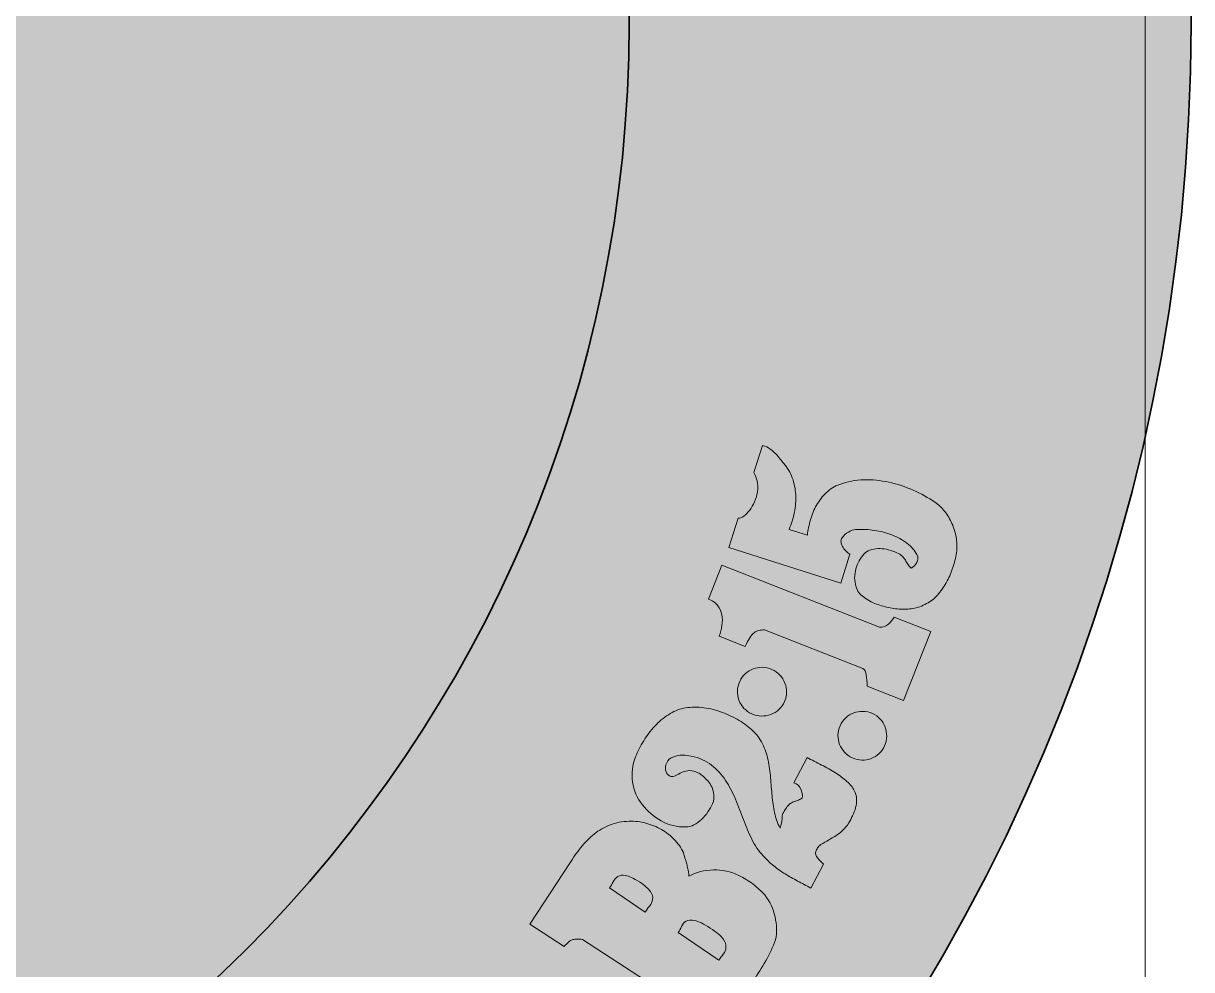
# Model space of a CAD drawing. Header units: millimetres. Extents: x 74.9 to 135, y -178.4 to -118.3.
# Drawn here: x 116.25 to 134.96, y -163.5 to -148.34 of the extents above; entities that cross this region are included whole.
import ezdxf

# ---------------------------------------------------------------- set-up
doc = ezdxf.new("R2010")
doc.units = ezdxf.units.MM
doc.header["$MEASUREMENT"] = 0
doc.layers.add('Layer 1', color=7, linetype='Continuous', lineweight=0)
picture_1 = doc.add_image_def('image1.png', size_in_pixel=(2001, 1330))

# ---------------------------------------------------------------- blocks, each defined once
blk = doc.blocks.new('Block_2')
at = {"layer": 'Layer 1'}
h = blk.add_hatch(color=250, dxfattribs=at)
h.dxf.hatch_style = 2
edge = h.paths.add_edge_path()
edge.add_spline(control_points=[(127.698, -156.268), (127.725, -156.271), (127.755, -156.26), (127.788, -156.236), (127.822, -156.211), (127.853, -156.179), (127.882, -156.14), (127.911, -156.1), (127.937, -156.054), (127.96, -156.003), (127.983, -155.952), (127.998, -155.901), (128.007, -155.849), (128.016, -155.776), (128.015, -155.717), (128.002, -155.671), (127.99, -155.625), (127.971, -155.58), (127.947, -155.537), (127.947, -155.537), (128.086, -155.101), (128.086, -155.101), (128.135, -155.116), (128.177, -155.136), (128.211, -155.161), (128.245, -155.185), (128.276, -155.211), (128.302, -155.239), (128.329, -155.266), (128.352, -155.293), (128.372, -155.32), (128.392, -155.347), (128.411, -155.371), (128.428, -155.393), (128.488, -155.461), (128.534, -155.538), (128.565, -155.623), (128.596, -155.709), (128.614, -155.798), (128.619, -155.891), (128.623, -155.983), (128.616, -156.077), (128.598, -156.173), (128.58, -156.269), (128.552, -156.36), (128.513, -156.446), (128.513, -156.446), (128.806, -156.538), (128.806, -156.538), (128.815, -156.458), (128.832, -156.375), (128.856, -156.292), (128.879, -156.208), (128.912, -156.13), (128.954, -156.057), (128.997, -155.983), (129.048, -155.917), (129.109, -155.859), (129.169, -155.801), (129.241, -155.757), (129.324, -155.726), (129.447, -155.681), (129.576, -155.657), (129.71, -155.653), (129.844, -155.649), (129.978, -155.662), (130.111, -155.691), (130.244, -155.72), (130.374, -155.762), (130.5, -155.818), (130.626, -155.875), (130.743, -155.939), (130.85, -156.011), (130.908, -156.051), (130.96, -156.101), (131.006, -156.16), (131.052, -156.219), (131.091, -156.284), (131.122, -156.353), (131.153, -156.423), (131.175, -156.495), (131.188, -156.57), (131.201, -156.645), (131.204, -156.718), (131.198, -156.789), (131.187, -156.872), (131.169, -156.956), (131.142, -157.04), (131.117, -157.121), (131.084, -157.199), (131.044, -157.273), (131.004, -157.348), (130.959, -157.415), (130.908, -157.477), (130.858, -157.538), (130.802, -157.586), (130.742, -157.621), (130.669, -157.663), (130.596, -157.692), (130.523, -157.707), (130.451, -157.722), (130.377, -157.727), (130.302, -157.724), (130.227, -157.72), (130.153, -157.71), (130.078, -157.692), (130.004, -157.673), (129.931, -157.65), (129.858, -157.622), (129.778, -157.583), (129.714, -157.541), (129.664, -157.495), (129.615, -157.45), (129.583, -157.381), (129.569, -157.29), (129.561, -157.244), (129.561, -157.197), (129.569, -157.149), (129.576, -157.101), (129.588, -157.056), (129.606, -157.013), (129.624, -156.969), (129.646, -156.93), (129.672, -156.893), (129.699, -156.856), (129.726, -156.828), (129.754, -156.807), (129.788, -156.785), (129.827, -156.771), (129.87, -156.762), (129.914, -156.754), (129.958, -156.752), (130.003, -156.756), (130.048, -156.759), (130.094, -156.768), (130.141, -156.783), (130.185, -156.797), (130.227, -156.815), (130.267, -156.835), (130.292, -156.849), (130.314, -156.864), (130.331, -156.882), (130.349, -156.9), (130.363, -156.92), (130.376, -156.941), (130.388, -156.963), (130.401, -156.984), (130.414, -157.006), (130.428, -157.028), (130.445, -157.048), (130.466, -157.066), (130.482, -157.06), (130.498, -157.049), (130.515, -157.034), (130.532, -157.019), (130.546, -157.001), (130.557, -156.978), (130.568, -156.956), (130.574, -156.932), (130.574, -156.906), (130.574, -156.881), (130.566, -156.856), (130.549, -156.831), (130.506, -156.761), (130.448, -156.699), (130.373, -156.647), (130.299, -156.595), (130.216, -156.553), (130.126, -156.522), (130.036, -156.491), (129.942, -156.469), (129.845, -156.457), (129.749, -156.445), (129.66, -156.443), (129.579, -156.45), (129.54, -156.451), (129.502, -156.464), (129.463, -156.489), (129.424, -156.513), (129.39, -156.544), (129.362, -156.581), (129.348, -156.601), (129.342, -156.623), (129.345, -156.647), (129.349, -156.671), (129.356, -156.695), (129.369, -156.719), (129.382, -156.744), (129.399, -156.768), (129.42, -156.79), (129.441, -156.813), (129.463, -156.831), (129.486, -156.844), (129.486, -156.844), (129.34, -157.306), (129.34, -157.306), (129.34, -157.306), (127.55, -156.738), (127.55, -156.738), (127.55, -156.738), (127.698, -156.268), (127.698, -156.268)], knot_values=[0, 0, 0, 0, 1, 1, 1, 2, 2, 2, 3, 3, 3, 4, 4, 4, 5, 5, 5, 6, 6, 6, 7, 7, 7, 8, 8, 8, 9, 9, 9, 10, 10, 10, 11, 11, 11, 12, 12, 12, 13, 13, 13, 14, 14, 14, 15, 15, 15, 16, 16, 16, 17, 17, 17, 18, 18, 18, 19, 19, 19, 20, 20, 20, 21, 21, 21, 22, 22, 22, 23, 23, 23, 24, 24, 24, 25, 25, 25, 26, 26, 26, 27, 27, 27, 28, 28, 28, 29, 29, 29, 30, 30, 30, 31, 31, 31, 32, 32, 32, 33, 33, 33, 34, 34, 34, 35, 35, 35, 36, 36, 36, 37, 37, 37, 38, 38, 38, 39, 39, 39, 40, 40, 40, 41, 41, 41, 42, 42, 42, 43, 43, 43, 44, 44, 44, 45, 45, 45, 46, 46, 46, 47, 47, 47, 48, 48, 48, 49, 49, 49, 50, 50, 50, 51, 51, 51, 52, 52, 52, 53, 53, 53, 54, 54, 54, 55, 55, 55, 56, 56, 56, 57, 57, 57, 58, 58, 58, 59, 59, 59, 60, 60, 60, 61, 61, 61, 62, 62, 62, 63, 63, 63, 64, 64, 64, 65, 65, 65, 66, 66, 66, 67, 67, 67, 67], degree=3, periodic=0)
h = blk.add_hatch(color=250, dxfattribs=at)
h.dxf.hatch_style = 2
edge = h.paths.add_edge_path()
edge.add_spline(control_points=[(127.438, -157.02), (127.438, -157.02), (129.961, -158.015), (129.961, -158.015), (130.018, -158.013), (130.065, -157.995), (130.103, -157.963), (130.141, -157.93), (130.172, -157.894), (130.196, -157.853), (130.196, -157.853), (130.781, -158.084), (130.781, -158.084), (130.781, -158.084), (130.347, -159.185), (130.347, -159.185), (130.347, -159.185), (129.762, -158.955), (129.762, -158.955), (129.762, -158.891), (129.758, -158.832), (129.75, -158.779), (129.742, -158.725), (129.723, -158.69), (129.693, -158.673), (129.693, -158.673), (128.119, -158.053), (128.119, -158.053), (128.085, -158.055), (128.054, -158.06), (128.027, -158.066), (127.999, -158.072), (127.974, -158.084), (127.952, -158.101), (127.93, -158.119), (127.907, -158.146), (127.885, -158.181), (127.863, -158.217), (127.837, -158.264), (127.809, -158.322), (127.809, -158.322), (127.393, -158.158), (127.393, -158.158), (127.414, -158.1), (127.429, -158.041), (127.438, -157.982), (127.448, -157.923), (127.447, -157.867), (127.437, -157.815), (127.428, -157.762), (127.406, -157.714), (127.373, -157.671), (127.34, -157.627), (127.291, -157.591), (127.224, -157.562), (127.224, -157.562), (127.438, -157.02), (127.438, -157.02)], knot_values=[0, 0, 0, 0, 1, 1, 1, 2, 2, 2, 3, 3, 3, 4, 4, 4, 5, 5, 5, 6, 6, 6, 7, 7, 7, 8, 8, 8, 9, 9, 9, 10, 10, 10, 11, 11, 11, 12, 12, 12, 13, 13, 13, 14, 14, 14, 15, 15, 15, 16, 16, 16, 17, 17, 17, 18, 18, 18, 19, 19, 19, 19], degree=3, periodic=0)
h = blk.add_hatch(color=250, dxfattribs=at)
h.dxf.hatch_style = 2
edge = h.paths.add_edge_path()
edge.add_spline(control_points=[(129.33, -159.592), (129.352, -159.543), (129.383, -159.501), (129.421, -159.465), (129.459, -159.43), (129.502, -159.403), (129.548, -159.386), (129.594, -159.368), (129.643, -159.36), (129.695, -159.361), (129.747, -159.361), (129.798, -159.373), (129.848, -159.395), (129.897, -159.417), (129.939, -159.448), (129.973, -159.485), (130.007, -159.523), (130.033, -159.565), (130.051, -159.612), (130.068, -159.658), (130.077, -159.707), (130.076, -159.759), (130.075, -159.811), (130.064, -159.862), (130.042, -159.912), (129.997, -160.011), (129.925, -160.079), (129.826, -160.117), (129.727, -160.155), (129.628, -160.151), (129.529, -160.107), (129.479, -160.085), (129.437, -160.054), (129.402, -160.016), (129.366, -159.977), (129.34, -159.935), (129.322, -159.889), (129.305, -159.843), (129.296, -159.794), (129.296, -159.743), (129.297, -159.692), (129.308, -159.642), (129.33, -159.592)], knot_values=[0, 0, 0, 0, 1, 1, 1, 2, 2, 2, 3, 3, 3, 4, 4, 4, 5, 5, 5, 6, 6, 6, 7, 7, 7, 8, 8, 8, 9, 9, 9, 10, 10, 10, 11, 11, 11, 12, 12, 12, 13, 13, 13, 14, 14, 14, 14], degree=3, periodic=0)
edge = h.paths.add_edge_path()
edge.add_spline(control_points=[(127.723, -158.88), (127.744, -158.833), (127.773, -158.792), (127.811, -158.758), (127.849, -158.724), (127.891, -158.699), (127.937, -158.681), (127.984, -158.663), (128.033, -158.655), (128.085, -158.655), (128.137, -158.656), (128.188, -158.668), (128.238, -158.69), (128.287, -158.712), (128.329, -158.743), (128.365, -158.781), (128.4, -158.819), (128.427, -158.862), (128.446, -158.909), (128.465, -158.956), (128.474, -159.004), (128.473, -159.055), (128.473, -159.106), (128.463, -159.155), (128.441, -159.203), (128.419, -159.252), (128.389, -159.295), (128.35, -159.331), (128.311, -159.368), (128.267, -159.394), (128.22, -159.411), (128.173, -159.429), (128.123, -159.437), (128.071, -159.436), (128.019, -159.435), (127.968, -159.424), (127.918, -159.402), (127.817, -159.356), (127.748, -159.283), (127.71, -159.183), (127.673, -159.083), (127.677, -158.982), (127.723, -158.88)], knot_values=[0, 0, 0, 0, 1, 1, 1, 2, 2, 2, 3, 3, 3, 4, 4, 4, 5, 5, 5, 6, 6, 6, 7, 7, 7, 8, 8, 8, 9, 9, 9, 10, 10, 10, 11, 11, 11, 12, 12, 12, 13, 13, 13, 14, 14, 14, 14], degree=3, periodic=0)
h = blk.add_hatch(color=250, dxfattribs=at)
h.dxf.hatch_style = 2
edge = h.paths.add_edge_path()
edge.add_spline(control_points=[(126.053, -160.087), (126.088, -160.003), (126.132, -159.919), (126.184, -159.834), (126.236, -159.749), (126.296, -159.67), (126.362, -159.598), (126.429, -159.527), (126.502, -159.466), (126.579, -159.414), (126.658, -159.363), (126.738, -159.329), (126.82, -159.311), (126.914, -159.293), (127.011, -159.289), (127.111, -159.299), (127.211, -159.309), (127.309, -159.331), (127.406, -159.364), (127.502, -159.398), (127.594, -159.438), (127.681, -159.487), (127.768, -159.535), (127.845, -159.59), (127.912, -159.652), (127.987, -159.721), (128.045, -159.797), (128.086, -159.88), (128.128, -159.963), (128.158, -160.05), (128.177, -160.142), (128.195, -160.233), (128.209, -160.328), (128.216, -160.425), (128.223, -160.523), (128.232, -160.619), (128.241, -160.712), (128.25, -160.806), (128.263, -160.897), (128.281, -160.985), (128.299, -161.074), (128.328, -161.155), (128.368, -161.229), (128.388, -161.169), (128.398, -161.127), (128.399, -161.103), (128.4, -161.078), (128.401, -161.058), (128.403, -161.043), (128.403, -161.027), (128.407, -161.011), (128.415, -160.994), (128.422, -160.978), (128.44, -160.948), (128.469, -160.904), (128.487, -160.876), (128.507, -160.854), (128.529, -160.839), (128.551, -160.825), (128.574, -160.814), (128.597, -160.805), (128.621, -160.797), (128.643, -160.789), (128.665, -160.781), (128.686, -160.774), (128.706, -160.761), (128.724, -160.745), (128.729, -160.701), (128.721, -160.654), (128.7, -160.605), (128.679, -160.556), (128.643, -160.522), (128.591, -160.504), (128.591, -160.504), (128.802, -160.102), (128.802, -160.102), (128.877, -160.138), (128.954, -160.178), (129.034, -160.22), (129.112, -160.261), (129.186, -160.303), (129.255, -160.346), (129.324, -160.39), (129.385, -160.435), (129.438, -160.482), (129.49, -160.529), (129.53, -160.576), (129.557, -160.626), (129.581, -160.67), (129.593, -160.716), (129.595, -160.764), (129.596, -160.811), (129.59, -160.857), (129.579, -160.902), (129.567, -160.947), (129.55, -160.99), (129.53, -161.032), (129.509, -161.074), (129.49, -161.112), (129.472, -161.147), (129.405, -161.24), (129.335, -161.309), (129.261, -161.353), (129.186, -161.397), (129.107, -161.444), (129.023, -161.493), (128.998, -161.513), (128.98, -161.531), (128.97, -161.549), (128.959, -161.567), (128.949, -161.585), (128.939, -161.603), (128.932, -161.643), (128.944, -161.68), (128.973, -161.713), (129.003, -161.746), (129.033, -161.778), (129.063, -161.808), (129.063, -161.808), (128.863, -162.19), (128.863, -162.19), (128.79, -162.151), (128.719, -162.114), (128.65, -162.078), (128.581, -162.042), (128.515, -162.004), (128.451, -161.965), (128.387, -161.925), (128.326, -161.882), (128.267, -161.835), (128.208, -161.788), (128.152, -161.735), (128.099, -161.674), (128.025, -161.598), (127.964, -161.509), (127.916, -161.41), (127.868, -161.31), (127.823, -161.205), (127.781, -161.095), (127.739, -160.986), (127.696, -160.877), (127.653, -160.767), (127.609, -160.658), (127.557, -160.558), (127.496, -160.466), (127.434, -160.374), (127.36, -160.293), (127.272, -160.223), (127.185, -160.154), (127.075, -160.105), (126.944, -160.077), (126.891, -160.067), (126.849, -160.062), (126.818, -160.061), (126.787, -160.061), (126.752, -160.066), (126.713, -160.074), (126.644, -160.088), (126.597, -160.115), (126.57, -160.155), (126.543, -160.195), (126.53, -160.235), (126.531, -160.275), (126.532, -160.315), (126.546, -160.348), (126.574, -160.376), (126.602, -160.404), (126.637, -160.411), (126.679, -160.398), (126.72, -160.376), (126.76, -160.356), (126.801, -160.337), (126.841, -160.319), (126.882, -160.31), (126.924, -160.31), (126.967, -160.311), (127.01, -160.322), (127.054, -160.343), (127.098, -160.365), (127.145, -160.404), (127.195, -160.459), (127.249, -160.511), (127.285, -160.575), (127.301, -160.653), (127.317, -160.73), (127.313, -160.793), (127.288, -160.841), (127.268, -160.883), (127.243, -160.927), (127.212, -160.972), (127.181, -161.017), (127.147, -161.057), (127.11, -161.092), (127.073, -161.126), (127.033, -161.155), (126.99, -161.178), (126.948, -161.2), (126.904, -161.212), (126.86, -161.212), (126.718, -161.217), (126.586, -161.184), (126.465, -161.114), (126.343, -161.045), (126.244, -160.959), (126.166, -160.857), (126.078, -160.752), (126.024, -160.63), (126.005, -160.491), (125.986, -160.353), (126.002, -160.218), (126.053, -160.087)], knot_values=[0, 0, 0, 0, 1, 1, 1, 2, 2, 2, 3, 3, 3, 4, 4, 4, 5, 5, 5, 6, 6, 6, 7, 7, 7, 8, 8, 8, 9, 9, 9, 10, 10, 10, 11, 11, 11, 12, 12, 12, 13, 13, 13, 14, 14, 14, 15, 15, 15, 16, 16, 16, 17, 17, 17, 18, 18, 18, 19, 19, 19, 20, 20, 20, 21, 21, 21, 22, 22, 22, 23, 23, 23, 24, 24, 24, 25, 25, 25, 26, 26, 26, 27, 27, 27, 28, 28, 28, 29, 29, 29, 30, 30, 30, 31, 31, 31, 32, 32, 32, 33, 33, 33, 34, 34, 34, 35, 35, 35, 36, 36, 36, 37, 37, 37, 38, 38, 38, 39, 39, 39, 40, 40, 40, 41, 41, 41, 42, 42, 42, 43, 43, 43, 44, 44, 44, 45, 45, 45, 46, 46, 46, 47, 47, 47, 48, 48, 48, 49, 49, 49, 50, 50, 50, 51, 51, 51, 52, 52, 52, 53, 53, 53, 54, 54, 54, 55, 55, 55, 56, 56, 56, 57, 57, 57, 58, 58, 58, 59, 59, 59, 60, 60, 60, 61, 61, 61, 62, 62, 62, 63, 63, 63, 64, 64, 64, 65, 65, 65, 66, 66, 66, 67, 67, 67, 68, 68, 68, 69, 69, 69, 70, 70, 70, 70], degree=3, periodic=0)
h = blk.add_hatch(color=250, dxfattribs=at)
h.dxf.hatch_style = 2
edge = h.paths.add_edge_path()
edge.add_spline(control_points=[(127.25, -162.832), (127.144, -162.763), (127.061, -162.722), (127.001, -162.709), (126.941, -162.697), (126.895, -162.7), (126.863, -162.719), (126.831, -162.738), (126.806, -162.766), (126.791, -162.804), (126.776, -162.842), (126.757, -162.875), (126.735, -162.904), (126.735, -162.904), (127.387, -163.347), (127.387, -163.347), (127.408, -163.315), (127.432, -163.282), (127.458, -163.248), (127.485, -163.214), (127.5, -163.178), (127.502, -163.138), (127.505, -163.098), (127.489, -163.054), (127.455, -163.005), (127.42, -162.956), (127.352, -162.898), (127.25, -162.832)], knot_values=[0, 0, 0, 0, 1, 1, 1, 2, 2, 2, 3, 3, 3, 4, 4, 4, 5, 5, 5, 6, 6, 6, 7, 7, 7, 8, 8, 8, 9, 9, 9, 9], degree=3, periodic=0)
edge = h.paths.add_edge_path()
edge.add_spline(control_points=[(126.115, -162.093), (126.022, -162.032), (125.949, -161.997), (125.896, -161.989), (125.842, -161.98), (125.8, -161.986), (125.769, -162.006), (125.737, -162.025), (125.713, -162.053), (125.695, -162.09), (125.678, -162.126), (125.658, -162.159), (125.636, -162.188), (125.636, -162.188), (126.207, -162.578), (126.207, -162.578), (126.228, -162.546), (126.251, -162.513), (126.278, -162.479), (126.305, -162.445), (126.321, -162.41), (126.327, -162.372), (126.333, -162.334), (126.322, -162.292), (126.292, -162.247), (126.263, -162.202), (126.204, -162.151), (126.115, -162.093)], knot_values=[0, 0, 0, 0, 1, 1, 1, 2, 2, 2, 3, 3, 3, 4, 4, 4, 5, 5, 5, 6, 6, 6, 7, 7, 7, 8, 8, 8, 9, 9, 9, 9], degree=3, periodic=0)
edge = h.paths.add_edge_path()
edge.add_spline(control_points=[(125, -161.792), (125.056, -161.702), (125.116, -161.617), (125.181, -161.537), (125.245, -161.457), (125.316, -161.386), (125.393, -161.325), (125.469, -161.264), (125.554, -161.216), (125.645, -161.179), (125.737, -161.143), (125.839, -161.124), (125.952, -161.12), (126.044, -161.118), (126.133, -161.128), (126.22, -161.151), (126.307, -161.174), (126.389, -161.207), (126.467, -161.251), (126.544, -161.296), (126.613, -161.35), (126.674, -161.412), (126.735, -161.475), (126.784, -161.545), (126.821, -161.621), (126.833, -161.669), (126.843, -161.706), (126.853, -161.732), (126.862, -161.758), (126.869, -161.783), (126.875, -161.805), (126.88, -161.827), (126.886, -161.853), (126.893, -161.881), (126.898, -161.91), (126.904, -161.949), (126.909, -161.998), (127.027, -161.936), (127.157, -161.903), (127.3, -161.899), (127.443, -161.895), (127.579, -161.926), (127.709, -161.992), (127.792, -162.031), (127.868, -162.076), (127.937, -162.129), (128.006, -162.182), (128.069, -162.239), (128.125, -162.3), (128.205, -162.404), (128.259, -162.521), (128.288, -162.65), (128.317, -162.778), (128.32, -162.901), (128.296, -163.018), (128.252, -163.138), (128.199, -163.251), (128.138, -163.357), (128.076, -163.464), (128.011, -163.569), (127.943, -163.673), (127.943, -163.673), (127.288, -164.678), (127.288, -164.678), (127.288, -164.678), (126.76, -164.323), (126.76, -164.323), (126.779, -164.284), (126.793, -164.239), (126.801, -164.189), (126.809, -164.138), (126.803, -164.089), (126.781, -164.041), (126.781, -164.041), (125.205, -163.014), (125.205, -163.014), (125.17, -163.01), (125.141, -163.007), (125.116, -163.007), (125.092, -163.007), (125.069, -163.01), (125.047, -163.017), (125.025, -163.025), (125.004, -163.038), (124.982, -163.056), (124.961, -163.075), (124.936, -163.098), (124.909, -163.127), (124.909, -163.127), (124.362, -162.771), (124.362, -162.771), (124.362, -162.771), (125, -161.792), (125, -161.792)], knot_values=[0, 0, 0, 0, 1, 1, 1, 2, 2, 2, 3, 3, 3, 4, 4, 4, 5, 5, 5, 6, 6, 6, 7, 7, 7, 8, 8, 8, 9, 9, 9, 10, 10, 10, 11, 11, 11, 12, 12, 12, 13, 13, 13, 14, 14, 14, 15, 15, 15, 16, 16, 16, 17, 17, 17, 18, 18, 18, 19, 19, 19, 20, 20, 20, 21, 21, 21, 22, 22, 22, 23, 23, 23, 24, 24, 24, 25, 25, 25, 26, 26, 26, 27, 27, 27, 28, 28, 28, 29, 29, 29, 30, 30, 30, 31, 31, 31, 31], degree=3, periodic=0)
for points, knots in [([(127.698, -156.268), (127.725, -156.271), (127.755, -156.26), (127.788, -156.236), (127.822, -156.211), (127.853, -156.179), (127.882, -156.14), (127.911, -156.1), (127.937, -156.054), (127.96, -156.003), (127.983, -155.952), (127.998, -155.901), (128.007, -155.849), (128.016, -155.776), (128.015, -155.717), (128.002, -155.671), (127.99, -155.625), (127.971, -155.58), (127.947, -155.537), (127.947, -155.537), (128.086, -155.101), (128.086, -155.101), (128.135, -155.116), (128.177, -155.136), (128.211, -155.161), (128.245, -155.185), (128.276, -155.211), (128.302, -155.239), (128.329, -155.266), (128.352, -155.293), (128.372, -155.32), (128.392, -155.347), (128.411, -155.371), (128.428, -155.393), (128.488, -155.461), (128.534, -155.538), (128.565, -155.623), (128.596, -155.709), (128.614, -155.798), (128.619, -155.891), (128.623, -155.983), (128.616, -156.077), (128.598, -156.173), (128.58, -156.269), (128.552, -156.36), (128.513, -156.446), (128.513, -156.446), (128.806, -156.538), (128.806, -156.538), (128.815, -156.458), (128.832, -156.375), (128.856, -156.292), (128.879, -156.208), (128.912, -156.13), (128.954, -156.057), (128.997, -155.983), (129.048, -155.917), (129.109, -155.859), (129.169, -155.801), (129.241, -155.757), (129.324, -155.726), (129.447, -155.681), (129.576, -155.657), (129.71, -155.653), (129.844, -155.649), (129.978, -155.662), (130.111, -155.691), (130.244, -155.72), (130.374, -155.762), (130.5, -155.818), (130.626, -155.875), (130.743, -155.939), (130.85, -156.011), (130.908, -156.051), (130.96, -156.101), (131.006, -156.16), (131.052, -156.219), (131.091, -156.284), (131.122, -156.353), (131.153, -156.423), (131.175, -156.495), (131.188, -156.57), (131.201, -156.645), (131.204, -156.718), (131.198, -156.789), (131.187, -156.872), (131.169, -156.956), (131.142, -157.04), (131.117, -157.121), (131.084, -157.199), (131.044, -157.273), (131.004, -157.348), (130.959, -157.415), (130.908, -157.477), (130.858, -157.538), (130.802, -157.586), (130.742, -157.621), (130.669, -157.663), (130.596, -157.692), (130.523, -157.707), (130.451, -157.722), (130.377, -157.727), (130.302, -157.724), (130.227, -157.72), (130.153, -157.71), (130.078, -157.692), (130.004, -157.673), (129.931, -157.65), (129.858, -157.622), (129.778, -157.583), (129.714, -157.541), (129.664, -157.495), (129.615, -157.45), (129.583, -157.381), (129.569, -157.29), (129.561, -157.244), (129.561, -157.197), (129.569, -157.149), (129.576, -157.101), (129.588, -157.056), (129.606, -157.013), (129.624, -156.969), (129.646, -156.93), (129.672, -156.893), (129.699, -156.856), (129.726, -156.828), (129.754, -156.807), (129.788, -156.785), (129.827, -156.771), (129.87, -156.762), (129.914, -156.754), (129.958, -156.752), (130.003, -156.756), (130.048, -156.759), (130.094, -156.768), (130.141, -156.783), (130.185, -156.797), (130.227, -156.815), (130.267, -156.835), (130.292, -156.849), (130.314, -156.864), (130.331, -156.882), (130.349, -156.9), (130.363, -156.92), (130.376, -156.941), (130.388, -156.963), (130.401, -156.984), (130.414, -157.006), (130.428, -157.028), (130.445, -157.048), (130.466, -157.066), (130.482, -157.06), (130.498, -157.049), (130.515, -157.034), (130.532, -157.019), (130.546, -157.001), (130.557, -156.978), (130.568, -156.956), (130.574, -156.932), (130.574, -156.906), (130.574, -156.881), (130.566, -156.856), (130.549, -156.831), (130.506, -156.761), (130.448, -156.699), (130.373, -156.647), (130.299, -156.595), (130.216, -156.553), (130.126, -156.522), (130.036, -156.491), (129.942, -156.469), (129.845, -156.457), (129.749, -156.445), (129.66, -156.443), (129.579, -156.45), (129.54, -156.451), (129.502, -156.464), (129.463, -156.489), (129.424, -156.513), (129.39, -156.544), (129.362, -156.581), (129.348, -156.601), (129.342, -156.623), (129.345, -156.647), (129.349, -156.671), (129.356, -156.695), (129.369, -156.719), (129.382, -156.744), (129.399, -156.768), (129.42, -156.79), (129.441, -156.813), (129.463, -156.831), (129.486, -156.844), (129.486, -156.844), (129.34, -157.306), (129.34, -157.306), (129.34, -157.306), (127.55, -156.738), (127.55, -156.738), (127.55, -156.738), (127.698, -156.268), (127.698, -156.268)], [0, 0, 0, 0, 1, 1, 1, 2, 2, 2, 3, 3, 3, 4, 4, 4, 5, 5, 5, 6, 6, 6, 7, 7, 7, 8, 8, 8, 9, 9, 9, 10, 10, 10, 11, 11, 11, 12, 12, 12, 13, 13, 13, 14, 14, 14, 15, 15, 15, 16, 16, 16, 17, 17, 17, 18, 18, 18, 19, 19, 19, 20, 20, 20, 21, 21, 21, 22, 22, 22, 23, 23, 23, 24, 24, 24, 25, 25, 25, 26, 26, 26, 27, 27, 27, 28, 28, 28, 29, 29, 29, 30, 30, 30, 31, 31, 31, 32, 32, 32, 33, 33, 33, 34, 34, 34, 35, 35, 35, 36, 36, 36, 37, 37, 37, 38, 38, 38, 39, 39, 39, 40, 40, 40, 41, 41, 41, 42, 42, 42, 43, 43, 43, 44, 44, 44, 45, 45, 45, 46, 46, 46, 47, 47, 47, 48, 48, 48, 49, 49, 49, 50, 50, 50, 51, 51, 51, 52, 52, 52, 53, 53, 53, 54, 54, 54, 55, 55, 55, 56, 56, 56, 57, 57, 57, 58, 58, 58, 59, 59, 59, 60, 60, 60, 61, 61, 61, 62, 62, 62, 63, 63, 63, 64, 64, 64, 65, 65, 65, 66, 66, 66, 67, 67, 67, 67]), ([(127.438, -157.02), (127.438, -157.02), (129.961, -158.015), (129.961, -158.015), (130.018, -158.013), (130.065, -157.995), (130.103, -157.963), (130.141, -157.93), (130.172, -157.894), (130.196, -157.853), (130.196, -157.853), (130.781, -158.084), (130.781, -158.084), (130.781, -158.084), (130.347, -159.185), (130.347, -159.185), (130.347, -159.185), (129.762, -158.955), (129.762, -158.955), (129.762, -158.891), (129.758, -158.832), (129.75, -158.779), (129.742, -158.725), (129.723, -158.69), (129.693, -158.673), (129.693, -158.673), (128.119, -158.053), (128.119, -158.053), (128.085, -158.055), (128.054, -158.06), (128.027, -158.066), (127.999, -158.072), (127.974, -158.084), (127.952, -158.101), (127.93, -158.119), (127.907, -158.146), (127.885, -158.181), (127.863, -158.217), (127.837, -158.264), (127.809, -158.322), (127.809, -158.322), (127.393, -158.158), (127.393, -158.158), (127.414, -158.1), (127.429, -158.041), (127.438, -157.982), (127.448, -157.923), (127.447, -157.867), (127.437, -157.815), (127.428, -157.762), (127.406, -157.714), (127.373, -157.671), (127.34, -157.627), (127.291, -157.591), (127.224, -157.562), (127.224, -157.562), (127.438, -157.02), (127.438, -157.02)], [0, 0, 0, 0, 1, 1, 1, 2, 2, 2, 3, 3, 3, 4, 4, 4, 5, 5, 5, 6, 6, 6, 7, 7, 7, 8, 8, 8, 9, 9, 9, 10, 10, 10, 11, 11, 11, 12, 12, 12, 13, 13, 13, 14, 14, 14, 15, 15, 15, 16, 16, 16, 17, 17, 17, 18, 18, 18, 19, 19, 19, 19]), ([(127.723, -158.88), (127.744, -158.833), (127.773, -158.792), (127.811, -158.758), (127.849, -158.724), (127.891, -158.699), (127.937, -158.681), (127.984, -158.663), (128.033, -158.655), (128.085, -158.655), (128.137, -158.656), (128.188, -158.668), (128.238, -158.69), (128.287, -158.712), (128.329, -158.743), (128.365, -158.781), (128.4, -158.819), (128.427, -158.862), (128.446, -158.909), (128.465, -158.956), (128.474, -159.004), (128.473, -159.055), (128.473, -159.106), (128.463, -159.155), (128.441, -159.203), (128.419, -159.252), (128.389, -159.295), (128.35, -159.331), (128.311, -159.368), (128.267, -159.394), (128.22, -159.411), (128.173, -159.429), (128.123, -159.437), (128.071, -159.436), (128.019, -159.435), (127.968, -159.424), (127.918, -159.402), (127.817, -159.356), (127.748, -159.283), (127.71, -159.183), (127.673, -159.083), (127.677, -158.982), (127.723, -158.88)], [0, 0, 0, 0, 1, 1, 1, 2, 2, 2, 3, 3, 3, 4, 4, 4, 5, 5, 5, 6, 6, 6, 7, 7, 7, 8, 8, 8, 9, 9, 9, 10, 10, 10, 11, 11, 11, 12, 12, 12, 13, 13, 13, 14, 14, 14, 14]), ([(126.053, -160.087), (126.088, -160.003), (126.132, -159.919), (126.184, -159.834), (126.236, -159.749), (126.296, -159.67), (126.362, -159.598), (126.429, -159.527), (126.502, -159.466), (126.579, -159.414), (126.658, -159.363), (126.738, -159.329), (126.82, -159.311), (126.914, -159.293), (127.011, -159.289), (127.111, -159.299), (127.211, -159.309), (127.309, -159.331), (127.406, -159.364), (127.502, -159.398), (127.594, -159.438), (127.681, -159.487), (127.768, -159.535), (127.845, -159.59), (127.912, -159.652), (127.987, -159.721), (128.045, -159.797), (128.086, -159.88), (128.128, -159.963), (128.158, -160.05), (128.177, -160.142), (128.195, -160.233), (128.209, -160.328), (128.216, -160.425), (128.223, -160.523), (128.232, -160.619), (128.241, -160.712), (128.25, -160.806), (128.263, -160.897), (128.281, -160.985), (128.299, -161.074), (128.328, -161.155), (128.368, -161.229), (128.388, -161.169), (128.398, -161.127), (128.399, -161.103), (128.4, -161.078), (128.401, -161.058), (128.403, -161.043), (128.403, -161.027), (128.407, -161.011), (128.415, -160.994), (128.422, -160.978), (128.44, -160.948), (128.469, -160.904), (128.487, -160.876), (128.507, -160.854), (128.529, -160.839), (128.551, -160.825), (128.574, -160.814), (128.597, -160.805), (128.621, -160.797), (128.643, -160.789), (128.665, -160.781), (128.686, -160.774), (128.706, -160.761), (128.724, -160.745), (128.729, -160.701), (128.721, -160.654), (128.7, -160.605), (128.679, -160.556), (128.643, -160.522), (128.591, -160.504), (128.591, -160.504), (128.802, -160.102), (128.802, -160.102), (128.877, -160.138), (128.954, -160.178), (129.034, -160.22), (129.112, -160.261), (129.186, -160.303), (129.255, -160.346), (129.324, -160.39), (129.385, -160.435), (129.438, -160.482), (129.49, -160.529), (129.53, -160.576), (129.557, -160.626), (129.581, -160.67), (129.593, -160.716), (129.595, -160.764), (129.596, -160.811), (129.59, -160.857), (129.579, -160.902), (129.567, -160.947), (129.55, -160.99), (129.53, -161.032), (129.509, -161.074), (129.49, -161.112), (129.472, -161.147), (129.405, -161.24), (129.335, -161.309), (129.261, -161.353), (129.186, -161.397), (129.107, -161.444), (129.023, -161.493), (128.998, -161.513), (128.98, -161.531), (128.97, -161.549), (128.959, -161.567), (128.949, -161.585), (128.939, -161.603), (128.932, -161.643), (128.944, -161.68), (128.973, -161.713), (129.003, -161.746), (129.033, -161.778), (129.063, -161.808), (129.063, -161.808), (128.863, -162.19), (128.863, -162.19), (128.79, -162.151), (128.719, -162.114), (128.65, -162.078), (128.581, -162.042), (128.515, -162.004), (128.451, -161.965), (128.387, -161.925), (128.326, -161.882), (128.267, -161.835), (128.208, -161.788), (128.152, -161.735), (128.099, -161.674), (128.025, -161.598), (127.964, -161.509), (127.916, -161.41), (127.868, -161.31), (127.823, -161.205), (127.781, -161.095), (127.739, -160.986), (127.696, -160.877), (127.653, -160.767), (127.609, -160.658), (127.557, -160.558), (127.496, -160.466), (127.434, -160.374), (127.36, -160.293), (127.272, -160.223), (127.185, -160.154), (127.075, -160.105), (126.944, -160.077), (126.891, -160.067), (126.849, -160.062), (126.818, -160.061), (126.787, -160.061), (126.752, -160.066), (126.713, -160.074), (126.644, -160.088), (126.597, -160.115), (126.57, -160.155), (126.543, -160.195), (126.53, -160.235), (126.531, -160.275), (126.532, -160.315), (126.546, -160.348), (126.574, -160.376), (126.602, -160.404), (126.637, -160.411), (126.679, -160.398), (126.72, -160.376), (126.76, -160.356), (126.801, -160.337), (126.841, -160.319), (126.882, -160.31), (126.924, -160.31), (126.967, -160.311), (127.01, -160.322), (127.054, -160.343), (127.098, -160.365), (127.145, -160.404), (127.195, -160.459), (127.249, -160.511), (127.285, -160.575), (127.301, -160.653), (127.317, -160.73), (127.313, -160.793), (127.288, -160.841), (127.268, -160.883), (127.243, -160.927), (127.212, -160.972), (127.181, -161.017), (127.147, -161.057), (127.11, -161.092), (127.073, -161.126), (127.033, -161.155), (126.99, -161.178), (126.948, -161.2), (126.904, -161.212), (126.86, -161.212), (126.718, -161.217), (126.586, -161.184), (126.465, -161.114), (126.343, -161.045), (126.244, -160.959), (126.166, -160.857), (126.078, -160.752), (126.024, -160.63), (126.005, -160.491), (125.986, -160.353), (126.002, -160.218), (126.053, -160.087)], [0, 0, 0, 0, 1, 1, 1, 2, 2, 2, 3, 3, 3, 4, 4, 4, 5, 5, 5, 6, 6, 6, 7, 7, 7, 8, 8, 8, 9, 9, 9, 10, 10, 10, 11, 11, 11, 12, 12, 12, 13, 13, 13, 14, 14, 14, 15, 15, 15, 16, 16, 16, 17, 17, 17, 18, 18, 18, 19, 19, 19, 20, 20, 20, 21, 21, 21, 22, 22, 22, 23, 23, 23, 24, 24, 24, 25, 25, 25, 26, 26, 26, 27, 27, 27, 28, 28, 28, 29, 29, 29, 30, 30, 30, 31, 31, 31, 32, 32, 32, 33, 33, 33, 34, 34, 34, 35, 35, 35, 36, 36, 36, 37, 37, 37, 38, 38, 38, 39, 39, 39, 40, 40, 40, 41, 41, 41, 42, 42, 42, 43, 43, 43, 44, 44, 44, 45, 45, 45, 46, 46, 46, 47, 47, 47, 48, 48, 48, 49, 49, 49, 50, 50, 50, 51, 51, 51, 52, 52, 52, 53, 53, 53, 54, 54, 54, 55, 55, 55, 56, 56, 56, 57, 57, 57, 58, 58, 58, 59, 59, 59, 60, 60, 60, 61, 61, 61, 62, 62, 62, 63, 63, 63, 64, 64, 64, 65, 65, 65, 66, 66, 66, 67, 67, 67, 68, 68, 68, 69, 69, 69, 70, 70, 70, 70]), ([(129.33, -159.592), (129.352, -159.543), (129.383, -159.501), (129.421, -159.465), (129.459, -159.43), (129.502, -159.403), (129.548, -159.386), (129.594, -159.368), (129.643, -159.36), (129.695, -159.361), (129.747, -159.361), (129.798, -159.373), (129.848, -159.395), (129.897, -159.417), (129.939, -159.448), (129.973, -159.485), (130.007, -159.523), (130.033, -159.565), (130.051, -159.612), (130.068, -159.658), (130.077, -159.707), (130.076, -159.759), (130.075, -159.811), (130.064, -159.862), (130.042, -159.912), (129.997, -160.011), (129.925, -160.079), (129.826, -160.117), (129.727, -160.155), (129.628, -160.151), (129.529, -160.107), (129.479, -160.085), (129.437, -160.054), (129.402, -160.016), (129.366, -159.977), (129.34, -159.935), (129.322, -159.889), (129.305, -159.843), (129.296, -159.794), (129.296, -159.743), (129.297, -159.692), (129.308, -159.642), (129.33, -159.592)], [0, 0, 0, 0, 1, 1, 1, 2, 2, 2, 3, 3, 3, 4, 4, 4, 5, 5, 5, 6, 6, 6, 7, 7, 7, 8, 8, 8, 9, 9, 9, 10, 10, 10, 11, 11, 11, 12, 12, 12, 13, 13, 13, 14, 14, 14, 14]), ([(125, -161.792), (125.056, -161.702), (125.116, -161.617), (125.181, -161.537), (125.245, -161.457), (125.316, -161.386), (125.393, -161.325), (125.469, -161.264), (125.554, -161.216), (125.645, -161.179), (125.737, -161.143), (125.839, -161.124), (125.952, -161.12), (126.044, -161.118), (126.133, -161.128), (126.22, -161.151), (126.307, -161.174), (126.389, -161.207), (126.467, -161.251), (126.544, -161.296), (126.613, -161.35), (126.674, -161.412), (126.735, -161.475), (126.784, -161.545), (126.821, -161.621), (126.833, -161.669), (126.843, -161.706), (126.853, -161.732), (126.862, -161.758), (126.869, -161.783), (126.875, -161.805), (126.88, -161.827), (126.886, -161.853), (126.893, -161.881), (126.898, -161.91), (126.904, -161.949), (126.909, -161.998), (127.027, -161.936), (127.157, -161.903), (127.3, -161.899), (127.443, -161.895), (127.579, -161.926), (127.709, -161.992), (127.792, -162.031), (127.868, -162.076), (127.937, -162.129), (128.006, -162.182), (128.069, -162.239), (128.125, -162.3), (128.205, -162.404), (128.259, -162.521), (128.288, -162.65), (128.317, -162.778), (128.32, -162.901), (128.296, -163.018), (128.252, -163.138), (128.199, -163.251), (128.138, -163.357), (128.076, -163.464), (128.011, -163.569), (127.943, -163.673), (127.943, -163.673), (127.288, -164.678), (127.288, -164.678), (127.288, -164.678), (126.76, -164.323), (126.76, -164.323), (126.779, -164.284), (126.793, -164.239), (126.801, -164.189), (126.809, -164.138), (126.803, -164.089), (126.781, -164.041), (126.781, -164.041), (125.205, -163.014), (125.205, -163.014), (125.17, -163.01), (125.141, -163.007), (125.116, -163.007), (125.092, -163.007), (125.069, -163.01), (125.047, -163.017), (125.025, -163.025), (125.004, -163.038), (124.982, -163.056), (124.961, -163.075), (124.936, -163.098), (124.909, -163.127), (124.909, -163.127), (124.362, -162.771), (124.362, -162.771), (124.362, -162.771), (125, -161.792), (125, -161.792)], [0, 0, 0, 0, 1, 1, 1, 2, 2, 2, 3, 3, 3, 4, 4, 4, 5, 5, 5, 6, 6, 6, 7, 7, 7, 8, 8, 8, 9, 9, 9, 10, 10, 10, 11, 11, 11, 12, 12, 12, 13, 13, 13, 14, 14, 14, 15, 15, 15, 16, 16, 16, 17, 17, 17, 18, 18, 18, 19, 19, 19, 20, 20, 20, 21, 21, 21, 22, 22, 22, 23, 23, 23, 24, 24, 24, 25, 25, 25, 26, 26, 26, 27, 27, 27, 28, 28, 28, 29, 29, 29, 30, 30, 30, 31, 31, 31, 31]), ([(126.115, -162.093), (126.022, -162.032), (125.949, -161.997), (125.896, -161.989), (125.842, -161.98), (125.8, -161.986), (125.769, -162.006), (125.737, -162.025), (125.713, -162.053), (125.695, -162.09), (125.678, -162.126), (125.658, -162.159), (125.636, -162.188), (125.636, -162.188), (126.207, -162.578), (126.207, -162.578), (126.228, -162.546), (126.251, -162.513), (126.278, -162.479), (126.305, -162.445), (126.321, -162.41), (126.327, -162.372), (126.333, -162.334), (126.322, -162.292), (126.292, -162.247), (126.263, -162.202), (126.204, -162.151), (126.115, -162.093)], [0, 0, 0, 0, 1, 1, 1, 2, 2, 2, 3, 3, 3, 4, 4, 4, 5, 5, 5, 6, 6, 6, 7, 7, 7, 8, 8, 8, 9, 9, 9, 9]), ([(127.25, -162.832), (127.144, -162.763), (127.061, -162.722), (127.001, -162.709), (126.941, -162.697), (126.895, -162.7), (126.863, -162.719), (126.831, -162.738), (126.806, -162.766), (126.791, -162.804), (126.776, -162.842), (126.757, -162.875), (126.735, -162.904), (126.735, -162.904), (127.387, -163.347), (127.387, -163.347), (127.408, -163.315), (127.432, -163.282), (127.458, -163.248), (127.485, -163.214), (127.5, -163.178), (127.502, -163.138), (127.505, -163.098), (127.489, -163.054), (127.455, -163.005), (127.42, -162.956), (127.352, -162.898), (127.25, -162.832)], [0, 0, 0, 0, 1, 1, 1, 2, 2, 2, 3, 3, 3, 4, 4, 4, 5, 5, 5, 6, 6, 6, 7, 7, 7, 8, 8, 8, 9, 9, 9, 9])]:
    blk.add_open_spline(points, degree=3, knots=knots, dxfattribs=at)

msp = doc.modelspace()

# ---------------------------------------------------------------- hatches: boundary and pattern name
at = {"layer": 'Layer 1'}
h = msp.add_hatch(color=7, dxfattribs=at)
h.dxf.hatch_style = 2
edge = h.paths.add_edge_path()
edge.add_arc((104.951, -148.343), 30, 0, 360)

# ---------------------------------------------------------------- linework, layer by layer
at = {"layer": 'Layer 1', "color": 250, "lineweight": 35}
for radius in [30, 21]:
    msp.add_circle((104.951, -148.343), radius, dxfattribs=at)

# ---------------------------------------------------------------- block references
at = {"layer": 'Layer 1'}
msp.add_blockref('Block_2', (0, 0), dxfattribs=at)

# ---------------------------------------------------------------- pictures from other files: only their frames are drawn
image = msp.add_image(picture_1, insert=(76.993, -167.361), size_in_units=(57.224, 38.035), dxfattribs=at)

doc.saveas('drawing.dxf')
